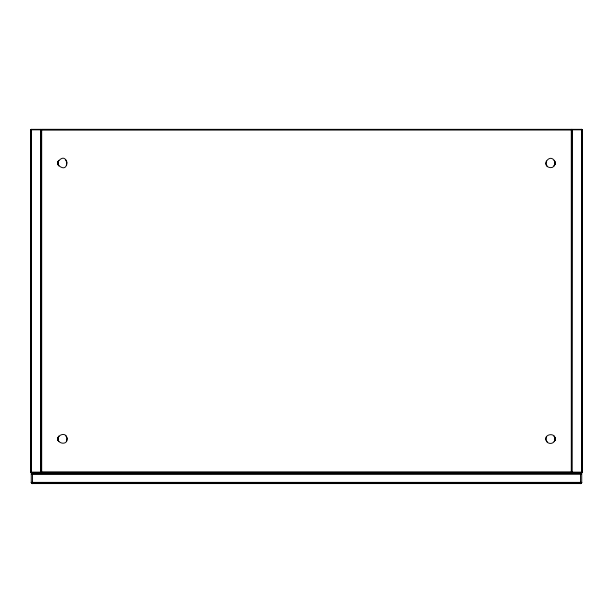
<?xml version="1.0" encoding="UTF-8"?>
<svg xmlns="http://www.w3.org/2000/svg" width="613" height="613" viewBox="0 0 613 613"><rect width="100%" height="100%" fill="white"/><g stroke="black" fill="none" stroke-linecap="round" stroke-linejoin="round"><path stroke-width="0.92" d="M571.324 129.833L571.929 129.343L581.745 129.343L582.342 129.833L30.658 129.833L31.263 129.343L41.079 129.343L41.071 472.623L30.934 472.531L30.658 472.133L582.342 472.133L581.737 472.623L571.929 472.623L571.324 472.133M581.745 472.133L581.913 472.6L581.737 129.343L581.913 472.6M31.255 129.833L31.171 129.351L31.263 472.623L31.087 129.366L31.171 472.615M41.079 472.133L41.071 472.623L41.676 472.133M571.921 129.833L571.837 129.351M58.266 164.797L58.81 165.763C57.193 165.035 58.457 160.391 58.22 161.457C57.722 162.774 57.875 164.322 58.633 165.51C70.503 175.287 68.127 149.626 58.266 161.319M58.373 440.885C55.139 436.042 65.859 430.625 67.07 438.188C68.127 446.946 54.013 442.9 58.81 436.203L58.266 437.169M554.734 161.319C549.83 152.285 540.16 166.445 550.474 167.656C554.206 168.268 555.953 162.897 554.627 161.081M555.064 439.192C555.539 431.491 541.961 434.54 546.758 441.613C548.62 444.41 553.301 443.95 554.627 440.885C555.753 437.421 554.052 442.509 554.934 440.034L554.19 441.613L554.734 440.647M554.734 164.797L554.19 165.763L555.072 163.058L554.19 160.353L555.018 162.338M554.78 440.509L554.573 440.992L555.018 438.188L554.19 436.203L554.734 437.169M57.928 163.058L58.81 160.353L58.22 161.457M57.928 438.908L58.81 436.203M554.19 165.763L555.072 163.058M555.033 439.483L554.849 440.326L555.072 438.908M57.936 162.774L57.982 162.338M57.936 438.624L57.982 438.188M555.033 163.633L554.849 164.476L555.064 163.342M57.944 162.675L58.151 161.64L57.967 162.483M57.944 438.525L58.151 437.49L57.967 438.333M66.625 165.142L67.07 162.338L65.775 159.809M66.625 440.992L67.07 438.188L65.775 435.659M546.375 160.974L545.93 163.778L547.225 166.307M546.375 436.824L545.93 439.628L547.225 442.157M58.22 437.307L58.066 437.782L58.48 436.724M554.78 164.659L554.934 164.184L554.52 165.242M32.382 472.623L31.263 473.841L31.278 482.623L32.382 483.657M580.618 483.657L581.737 482.431L581.722 473.657L580.618 472.623M30.811 129.542L30.811 472.424M571.921 472.133L571.676 472.569L571.929 129.343L571.837 472.615M32.489 473.841L31.263 473.841L581.737 473.849L31.263 473.849L581.722 473.657M580.511 482.439L581.737 482.431L31.263 482.431L581.737 482.431L31.263 482.431L32.489 482.439M41.684 129.435L571.316 129.535M41.684 129.604L571.316 129.604M41.163 129.351L41.071 472.623L41.079 129.343L41.653 129.757L571.316 129.672M41.684 472.217L571.316 472.294M41.684 472.431L571.316 472.362M41.684 472.531L571.316 472.485M31.868 472.792L581.132 472.792M31.715 472.891L581.285 472.891M31.585 473.014L581.415 473.014M31.47 473.159L581.53 473.159M31.386 473.313L581.614 473.313M31.386 482.967L581.614 482.967M31.47 483.121L581.53 483.121L31.715 483.389M31.585 483.266L581.415 483.266L580.511 482.967M31.868 483.488L581.132 483.488M32.029 483.573L580.971 483.573M581.913 129.366L581.745 129.833M580.511 483.266L581.285 483.389L580.511 483.121M582.128 129.481L582.189 472.424M571.423 472.362L571.423 129.604M554.19 436.203L555.018 438.188M58.81 165.763L57.982 163.778M57.982 439.628L58.81 441.613L58.266 440.647M554.573 160.974L554.934 161.932M554.573 436.824L554.934 437.782M58.066 164.184L58.427 165.142M58.066 440.034L58.427 440.992M582.319 129.757L582.319 472.209M582.066 129.435L582.066 472.531M581.99 129.397L581.99 472.569M580.511 472.623L580.511 483.657M571.753 129.366L571.753 472.6M571.538 129.481L571.538 472.485M41.462 129.481L41.462 472.485M41.4 129.435L41.4 472.531M32.489 472.623L32.489 483.657M30.934 129.435L30.934 472.531M30.711 129.68L30.711 472.286M58.166 161.602L58.427 160.974L58.166 161.602M571.316 129.343L41.684 129.343L41.684 472.623L571.316 472.623L571.316 129.343"/></g></svg>
